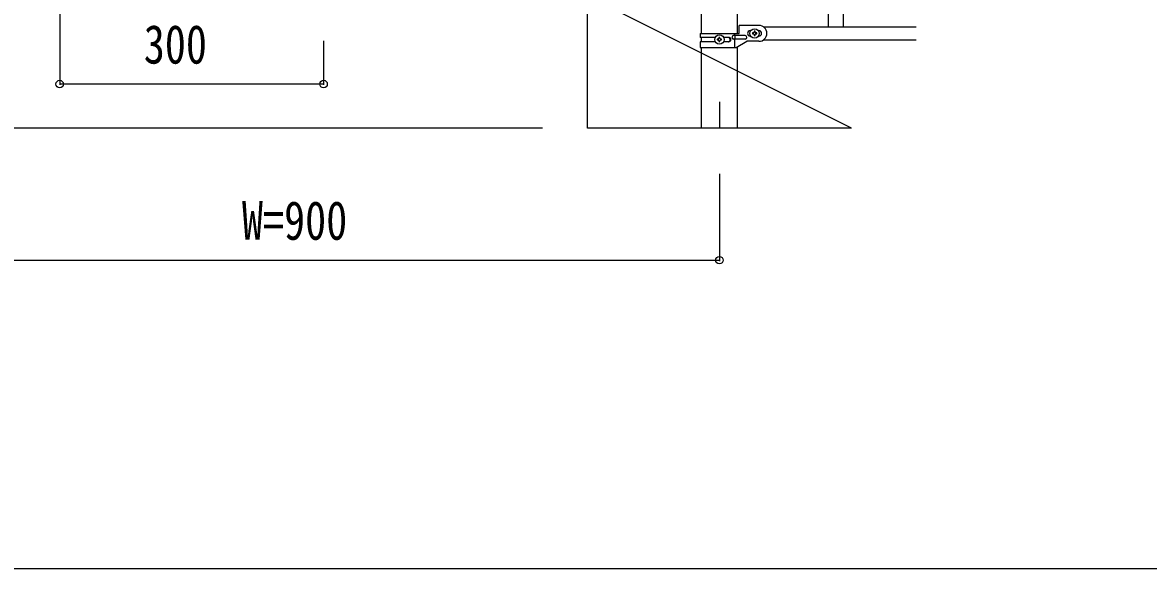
# Model space of a CAD drawing. Units: millimetres, scale not verified. Extents: x -4143 to 4140, y -2900 to 2898.
# Drawn here: x -1236 to 44, y 198 to 817 of the extents above; entities that cross this region are included whole.
import ezdxf
from ezdxf.enums import TextEntityAlignment as Align

# ---------------------------------------------------------------- set-up
doc = ezdxf.new("R2010")
doc.units = ezdxf.units.MM
doc.header["$LTSCALE"] = 10
for name, color, linetype in [('0-2_YKK_12', 2, 'Continuous'), ('0-3_YKK_A1', 4, 'Continuous'), ('0-4_YKK_D', 6, 'Continuous')]:
    doc.layers.add(name, color=color, linetype=linetype)
doc.styles.add('ＭＳ ゴシック', font='')
doc.styles.get('ＭＳ ゴシック').set_extended_font_data('MS Gothic')

msp = doc.modelspace()

# ---------------------------------------------------------------- linework, layer by layer
at = {"layer": '0-2_YKK_12'}
msp.add_line((-443.97, 727.16), (-443.97, 697.5), dxfattribs=at)
at = {"layer": '0-3_YKK_A1'}
for p, q in [((-320.47, 1672.54), (-320.47, 812.54)), ((-303.47, 1672.54), (-303.47, 812.54)), ((-293.97, 697.5), (-1193.97, 1147.5)), ((-464.22, 805.04), (-464.22, 831.7)), ((-423.72, 831.7), (-423.72, 805.04)), ((-421.47, 805.04), (-421.47, 814.04)), ((-398.97, 814.04), (-421.47, 814.04)), ((-408.97, 808.04), (-408.34, 808.04)), ((-399.6, 808.04), (-398.97, 808.04)), ((-394, 812.54), (-220.12, 812.54)), ((-465.97, 805.04), (-465.97, 800.54)), ((-465.97, 805.04), (-421.47, 805.04)), ((-448.65, 800.54), (-465.97, 800.54)), ((-465.97, 795.54), (-465.97, 789.04)), ((-448.65, 795.54), (-465.97, 795.54)), ((-464.22, 795.54), (-464.22, 800.54)), ((-445.41, 798.52), (-446.37, 798.52)), ((-442.53, 797.56), (-441.57, 797.56)), ((-433.38, 800.54), (-439.3, 800.54)), ((-433.38, 795.54), (-439.3, 795.54)), ((-414.77, 802.54), (-427.85, 802.54)), ((-414.77, 798.54), (-427.85, 798.54)), ((-427, 805.04), (-427, 802.54)), ((-427, 798.54), (-427, 789.04)), ((-426.45, 802.54), (-426.45, 798.54)), ((-425.1, 789.04), (-412.97, 796.04)), ((-398.97, 796.04), (-412.97, 796.04)), ((-408.97, 802.04), (-408.34, 802.04)), ((-405.41, 805.52), (-406.37, 805.52)), ((-402.53, 804.56), (-401.57, 804.56)), ((-399.6, 802.04), (-398.97, 802.04)), ((-394, 797.54), (-220.12, 797.54)), ((-465.97, 789.04), (-425.1, 789.04)), ((-464.22, 697.5), (-464.22, 789.04)), ((-423.72, 789.83), (-423.72, 697.5)), ((-3840.08, 197.5), (3959.92, 197.5))]:
    msp.add_line(p, q, dxfattribs=at)
for points in [[(-293.97, 697.5), (-593.97, 697.5), (-593.97, 847.5), (-893.97, 847.5), (-893.97, 997.5), (-1193.97, 997.5), (-1193.97, 1147.5), (-1493.97, 1147.5)], [(-403.49, 806.48), (-403.49, 807.44), (-404.45, 807.44), (-404.45, 806.48)], [(-446.37, 798.52), (-446.37, 797.56), (-445.41, 797.56)], [(-443.49, 799.48), (-443.49, 800.44), (-444.45, 800.44), (-444.45, 799.48)], [(-444.45, 796.6), (-444.45, 795.64), (-443.49, 795.64), (-443.49, 796.6)], [(-441.57, 797.56), (-441.57, 798.52), (-442.53, 798.52)], [(-406.37, 805.52), (-406.37, 804.56), (-405.41, 804.56)], [(-404.45, 803.6), (-404.45, 802.64), (-403.49, 802.64), (-403.49, 803.6)], [(-401.57, 804.56), (-401.57, 805.52), (-402.53, 805.52)]]:
    msp.add_lwpolyline(points, dxfattribs=at)
for centre in [(-403.97, 805.04), (-443.97, 798.04)]:
    msp.add_circle(centre, 5.3, dxfattribs=at)
for centre, radius, start, end in [((-408.97, 805.04), 3, 90, 270), ((-405.41, 806.48), 0.96, 270, 0), ((-402.53, 806.48), 0.96, 180, 270), ((-398.97, 805.04), 9, 270, 90), ((-398.97, 805.04), 3, 270, 90), ((-445.41, 799.48), 0.96, 270, 0), ((-445.41, 796.6), 0.96, 0, 90), ((-442.53, 799.48), 0.96, 180, 270), ((-442.53, 796.6), 0.96, 90, 180), ((-434.13, 798.04), 2.5, 270, 90), ((-433.38, 798.04), 2.5, 270, 90), ((-427.85, 800.54), 2, 90, 270), ((-414.77, 800.54), 2, 270, 90), ((-405.41, 803.6), 0.96, 0, 90), ((-402.53, 803.6), 0.96, 90, 180)]:
    msp.add_arc(centre, radius, start, end, dxfattribs=at)
at = {"layer": '0-4_YKK_D'}
for p, q in [((-1193.97, 946.5), (-1193.97, 746.5)), ((-893.97, 796.5), (-893.97, 746.5)), ((-893.97, 747.5), (-1193.97, 747.5)), ((-644.97, 697.5), (-1744.97, 697.5)), ((-443.97, 645.5), (-443.97, 546.5)), ((-1343.97, 547.5), (-443.97, 547.5))]:
    msp.add_line(p, q, dxfattribs=at)
for centre in [(-1193.97, 747.5), (-893.97, 747.5), (-443.97, 547.5)]:
    msp.add_circle(centre, 4.25, dxfattribs=at)

# ---------------------------------------------------------------- texts
at = {"layer": '0-4_YKK_D', "style": 'ＭＳ ゴシック', "width": 0.8}
for s, p in [('300', (-1098.37, 757.5)), ('W=900', (-986.77, 557.5))]:
    msp.add_text(s, height=43.99, dxfattribs=at).set_placement(p, align=Align.BOTTOM_LEFT)

doc.saveas('drawing.dxf')
